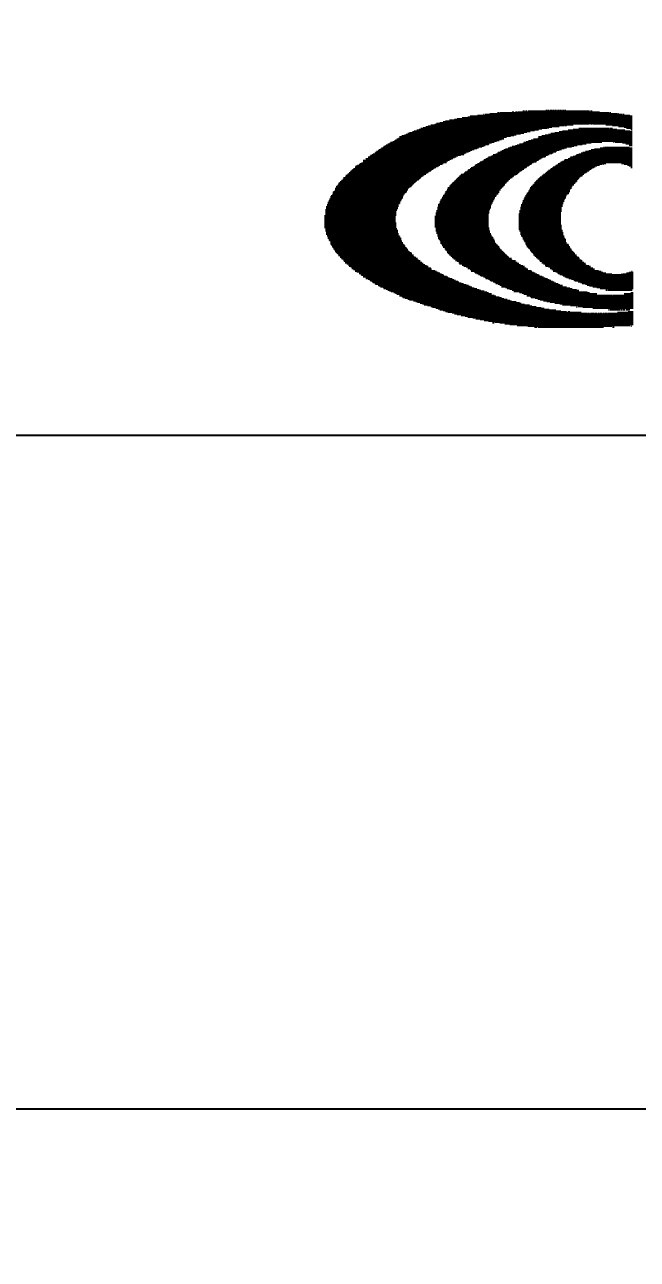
# Model space of a CAD drawing. Extents: x 0 to 31.8, y 0 to 20.
# Drawn here: x 5.701 to 6.434, y 4.997 to 6.475 of the extents above; entities that cross this region are included whole.
import ezdxf

# ---------------------------------------------------------------- set-up
doc = ezdxf.new("R2010")
doc.units = 0
doc.header["$LTSCALE"] = 0.25
doc.header["$MEASUREMENT"] = 0
doc.layers.get('0').update_dxf_attribs({"linetype": 'CONTINUOUS'})
doc.layers.get('DEFPOINTS').update_dxf_attribs({"linetype": 'CONTINUOUS'})
doc.layers.add('10', color=7, linetype='CONTINUOUS')
doc.layers.add('DIMS', color=1, linetype='CONTINUOUS')
doc.styles.add('ROMANS', font='romans.shx')
doc.dimstyles.new('NORM3', dxfattribs={"dimtxt": 0.156, "dimasz": 0.18, "dimexe": 0.18, "dimexo": 0.0625, "dimgap": 0.09, "dimtad": 0, "dimtih": 1, "dimtoh": 1, "dimdec": 3, "dimzin": 4, "dimdsep": 46, "dimtxsty": 'ROMANS', "dimcen": 0.09, "dimadec": 0, "dimazin": 0, "dimtfac": 1, "dimtdec": 0, "dimtofl": 0, "dimtmove": 0, "dimatfit": 0, "dimfxl": 0, "dimtolj": 1, "dimtzin": 4, "dimarcsym": 0})

# ---------------------------------------------------------------- blocks, each defined once
blk = doc.blocks.new('*D2')
at = {"color": 0, "linetype": 'ByBlock'}
for p, q in [((3.2826, 5.9206), (3.2826, 4.997)), ((13.5326, 5.9206), (13.5326, 4.997)), ((3.4626, 5.177), (7.9053, 5.177)), ((13.3526, 5.177), (8.9098, 5.177))]:
    blk.add_line(p, q, dxfattribs=at)
for points in [[(3.4626, 5.207), (3.4626, 5.147), (3.2826, 5.177)], [(13.3526, 5.207), (13.3526, 5.147), (13.5326, 5.177)]]:
    blk.add_solid(points, dxfattribs=at)
at = {"layer": 'DEFPOINTS', "color": 0, "linetype": 'ByBlock'}
for p in [(3.2826, 5.9831), (13.5326, 5.9831), (13.5326, 5.177)]:
    blk.add_point(p, dxfattribs=at)
at = {"color": 0, "linetype": 'ByBlock', "insert": (8.4076, 5.177), "char_height": 0.156, "attachment_point": 5, "style": 'ROMANS'}
blk.add_mtext('\\A1;(10.25)', dxfattribs=at)

msp = doc.modelspace()

# ---------------------------------------------------------------- linework, layer by layer
at = {"layer": '10'}
for points in [[(2.8186, 13.0832), (2.8186, 5.9838), (13.0686, 5.9838), (13.0686, 13.0832), (2.8186, 13.0832)], [(6.2969, 6.3716), (6.2989, 6.3716)], [(6.2999, 6.3716), (6.3018, 6.3716)], [(6.3028, 6.3716), (6.3766, 6.3716)], [(6.3245, 6.3726), (6.3255, 6.3726)], [(6.3264, 6.3726), (6.3284, 6.3726)], [(6.3294, 6.3726), (6.3314, 6.3726)], [(6.3323, 6.3726), (6.3343, 6.3726)], [(6.3353, 6.3726), (6.3373, 6.3726)], [(6.3383, 6.3726), (6.3402, 6.3726)], [(6.3412, 6.3726), (6.3432, 6.3726)], [(6.3442, 6.3726), (6.3461, 6.3726)], [(6.3471, 6.3726), (6.3481, 6.3726)], [(6.3776, 6.3716), (6.3796, 6.3716)], [(6.1936, 6.3568), (6.3766, 6.3568)], [(6.1975, 6.3578), (6.4278, 6.3578)], [(6.2014, 6.3588), (6.4278, 6.3588)], [(6.2044, 6.3598), (6.4278, 6.3598)], [(6.2093, 6.3608), (6.4278, 6.3608)], [(6.2152, 6.3617), (6.4278, 6.3617)], [(6.2182, 6.3627), (6.4278, 6.3627)], [(6.2241, 6.3637), (6.4278, 6.3637)], [(6.231, 6.3647), (6.4278, 6.3647)], [(6.2339, 6.3657), (6.4278, 6.3657)], [(6.2428, 6.3667), (6.4249, 6.3667)], [(6.2497, 6.3676), (6.2507, 6.3676)], [(6.2497, 6.3667), (6.2507, 6.3667)], [(6.2516, 6.3676), (6.416, 6.3676)], [(6.2575, 6.3686), (6.4091, 6.3686)], [(6.2664, 6.3696), (6.2684, 6.3696)], [(6.2664, 6.3686), (6.2684, 6.3686)], [(6.2694, 6.3696), (6.4003, 6.3696)], [(6.2841, 6.3706), (6.2861, 6.3706)], [(6.2841, 6.3696), (6.2861, 6.3696)], [(6.2881, 6.3706), (6.29, 6.3706)], [(6.2881, 6.3696), (6.29, 6.3696)], [(6.291, 6.3706), (6.3885, 6.3706)], [(6.2969, 6.3706), (6.2989, 6.3706)], [(6.2999, 6.3706), (6.3018, 6.3706)], [(6.3776, 6.3568), (6.3796, 6.3568)], [(6.3806, 6.3568), (6.4278, 6.3568)], [(6.4012, 6.3696), (6.4022, 6.3696)], [(6.4101, 6.3686), (6.4111, 6.3686)], [(6.417, 6.3676), (6.418, 6.3676)], [(6.1522, 6.3421), (6.2822, 6.3421)], [(6.1552, 6.3431), (6.2861, 6.3431)], [(6.1572, 6.344), (6.289, 6.344)], [(6.1591, 6.345), (6.294, 6.345)], [(6.1611, 6.346), (6.2979, 6.346)], [(6.165, 6.347), (6.3018, 6.347)], [(6.167, 6.348), (6.3058, 6.348)], [(6.1699, 6.349), (6.3107, 6.349)], [(6.1729, 6.3499), (6.3156, 6.3499)], [(6.1749, 6.3509), (6.3196, 6.3509)], [(6.1778, 6.3519), (6.3255, 6.3519)], [(6.1808, 6.3529), (6.3314, 6.3529)], [(6.1837, 6.3539), (6.3402, 6.3539)], [(6.1867, 6.3549), (6.3461, 6.3549)], [(6.1916, 6.3558), (6.357, 6.3558)], [(6.3196, 6.3421), (6.4278, 6.3421)], [(6.3235, 6.343), (6.4278, 6.343)], [(6.3264, 6.3519), (6.3274, 6.3519)], [(6.3274, 6.344), (6.4278, 6.344)], [(6.3304, 6.345), (6.4278, 6.345)], [(6.3353, 6.346), (6.4278, 6.346)], [(6.3402, 6.347), (6.4278, 6.347)], [(6.3442, 6.348), (6.4249, 6.348)], [(6.3471, 6.3549), (6.3491, 6.3549)], [(6.3511, 6.3489), (6.419, 6.3489)], [(6.357, 6.3499), (6.4091, 6.3499)], [(6.3638, 6.3509), (6.4003, 6.3509)], [(6.3963, 6.3558), (6.4278, 6.3558)], [(6.4012, 6.3509), (6.4042, 6.3509)], [(6.4042, 6.3549), (6.4278, 6.3549)], [(6.4111, 6.3539), (6.4278, 6.3539)], [(6.418, 6.3529), (6.4278, 6.3529)], [(6.4209, 6.3519), (6.4278, 6.3519)], [(6.4259, 6.3509), (6.4278, 6.3509)], [(6.4259, 6.3499), (6.4278, 6.3499)], [(6.1276, 6.3273), (6.2418, 6.3273)], [(6.1296, 6.3283), (6.2438, 6.3283)], [(6.1306, 6.3293), (6.2477, 6.3293)], [(6.1325, 6.3303), (6.2497, 6.3303)], [(6.1335, 6.3312), (6.2516, 6.3312)], [(6.1355, 6.3322), (6.2556, 6.3322)], [(6.1375, 6.3332), (6.2566, 6.3332)], [(6.1385, 6.3342), (6.2595, 6.3342)], [(6.1414, 6.3352), (6.2625, 6.3352)], [(6.1434, 6.3362), (6.2654, 6.3362)], [(6.1444, 6.3372), (6.2684, 6.3372)], [(6.1463, 6.3381), (6.2713, 6.3381)], [(6.1483, 6.3391), (6.2743, 6.3391)], [(6.1493, 6.3411), (6.2772, 6.3411)], [(6.2792, 6.3273), (6.3461, 6.3273)], [(6.2812, 6.3283), (6.3491, 6.3283)], [(6.2841, 6.3293), (6.355, 6.3293)], [(6.2881, 6.3303), (6.3579, 6.3303)], [(6.29, 6.3312), (6.3619, 6.3312)], [(6.293, 6.3322), (6.3678, 6.3322)], [(6.2969, 6.3332), (6.3727, 6.3332)], [(6.2979, 6.3342), (6.3786, 6.3342)], [(6.3009, 6.3352), (6.3914, 6.3352)], [(6.3038, 6.3362), (6.4278, 6.3362)], [(6.3068, 6.3371), (6.4278, 6.3371)], [(6.3097, 6.3381), (6.4278, 6.3381)], [(6.3146, 6.3391), (6.4278, 6.3391)], [(6.3156, 6.3411), (6.4278, 6.3411)], [(6.3894, 6.3273), (6.4278, 6.3273)], [(6.3934, 6.3283), (6.3944, 6.3283)], [(6.3934, 6.3273), (6.3944, 6.3273)], [(6.3953, 6.3283), (6.4239, 6.3283)], [(6.4052, 6.3352), (6.4062, 6.3352)], [(6.4072, 6.3352), (6.4278, 6.3352)], [(6.416, 6.3342), (6.4278, 6.3342)], [(6.4199, 6.3332), (6.4278, 6.3332)], [(6.4239, 6.3322), (6.4278, 6.3322)], [(6.4239, 6.3312), (6.4278, 6.3312)], [(6.106, 6.3125), (6.2073, 6.3125)], [(6.1089, 6.3145), (6.2113, 6.3145)], [(6.1089, 6.3135), (6.2093, 6.3135)], [(6.1119, 6.3165), (6.2152, 6.3165)], [(6.1119, 6.3155), (6.2133, 6.3155)], [(6.1138, 6.3175), (6.2172, 6.3175)], [(6.1148, 6.3185), (6.2192, 6.3185)], [(6.1168, 6.3194), (6.2221, 6.3194)], [(6.1178, 6.3204), (6.2261, 6.3204)], [(6.1198, 6.3214), (6.227, 6.3214)], [(6.1207, 6.3224), (6.229, 6.3224)], [(6.1217, 6.3234), (6.232, 6.3234)], [(6.1237, 6.3244), (6.2339, 6.3244)], [(6.1247, 6.3253), (6.2359, 6.3253)], [(6.1266, 6.3263), (6.2388, 6.3263)], [(6.2497, 6.3125), (6.3136, 6.3125)], [(6.2507, 6.3135), (6.3156, 6.3135)], [(6.2526, 6.3145), (6.3166, 6.3145)], [(6.2546, 6.3155), (6.3186, 6.3155)], [(6.2556, 6.3165), (6.3205, 6.3165)], [(6.2585, 6.3175), (6.3235, 6.3175)], [(6.2605, 6.3184), (6.3245, 6.3184)], [(6.2615, 6.3194), (6.3264, 6.3194)], [(6.2644, 6.3204), (6.3284, 6.3204)], [(6.2664, 6.3214), (6.3314, 6.3214)], [(6.2674, 6.3224), (6.3333, 6.3224)], [(6.2703, 6.3234), (6.3363, 6.3234)], [(6.2723, 6.3244), (6.3373, 6.3244)], [(6.2743, 6.3253), (6.3402, 6.3253)], [(6.2762, 6.3263), (6.3432, 6.3263)], [(6.3461, 6.3125), (6.4278, 6.3125)], [(6.3471, 6.3135), (6.4278, 6.3135)], [(6.3511, 6.3145), (6.4278, 6.3145)], [(6.353, 6.3155), (6.4278, 6.3155)], [(6.354, 6.3165), (6.4278, 6.3165)], [(6.357, 6.3175), (6.4278, 6.3175)], [(6.3599, 6.3184), (6.4278, 6.3184)], [(6.3609, 6.3194), (6.4278, 6.3194)], [(6.3638, 6.3204), (6.4278, 6.3204)], [(6.3668, 6.3214), (6.4278, 6.3214)], [(6.3688, 6.3224), (6.4278, 6.3224)], [(6.3717, 6.3234), (6.4278, 6.3234)], [(6.3757, 6.3243), (6.4278, 6.3243)], [(6.3786, 6.3253), (6.4278, 6.3253)], [(6.3825, 6.3263), (6.4278, 6.3263)], [(6.0892, 6.2978), (6.1818, 6.2978)], [(6.0902, 6.2988), (6.1837, 6.2988)], [(6.0912, 6.2998), (6.1847, 6.2998)], [(6.0922, 6.3007), (6.1867, 6.3007)], [(6.0932, 6.3017), (6.1877, 6.3017)], [(6.0942, 6.3027), (6.1896, 6.3027)], [(6.0961, 6.3047), (6.1926, 6.3047)], [(6.0961, 6.3037), (6.1906, 6.3037)], [(6.0971, 6.3057), (6.1946, 6.3057)], [(6.0991, 6.3066), (6.1965, 6.3066)], [(6.1011, 6.3076), (6.1975, 6.3076)], [(6.102, 6.3086), (6.2005, 6.3086)], [(6.104, 6.3096), (6.2014, 6.3096)], [(6.106, 6.3116), (6.2054, 6.3116)], [(6.106, 6.3106), (6.2054, 6.3106)], [(6.227, 6.2978), (6.291, 6.2978)], [(6.228, 6.2988), (6.292, 6.2988)], [(6.23, 6.2997), (6.293, 6.2997)], [(6.231, 6.3007), (6.2949, 6.3007)], [(6.232, 6.3017), (6.2959, 6.3017)], [(6.2339, 6.3027), (6.2979, 6.3027)], [(6.2349, 6.3037), (6.2989, 6.3037)], [(6.2369, 6.3047), (6.3009, 6.3047)], [(6.2388, 6.3056), (6.3018, 6.3056)], [(6.2398, 6.3066), (6.3038, 6.3066)], [(6.2408, 6.3076), (6.3048, 6.3076)], [(6.2428, 6.3086), (6.3068, 6.3086)], [(6.2448, 6.3096), (6.3077, 6.3096)], [(6.2457, 6.3106), (6.3097, 6.3106)], [(6.2477, 6.3116), (6.3127, 6.3116)], [(6.3245, 6.2978), (6.3707, 6.2978)], [(6.3255, 6.2988), (6.3727, 6.2988)], [(6.3264, 6.2997), (6.3737, 6.2997)], [(6.3274, 6.3007), (6.3757, 6.3007)], [(6.3294, 6.3017), (6.3766, 6.3017)], [(6.3304, 6.3027), (6.3786, 6.3027)], [(6.3323, 6.3037), (6.3796, 6.3037)], [(6.3333, 6.3047), (6.3816, 6.3047)], [(6.3353, 6.3056), (6.3835, 6.3056)], [(6.3363, 6.3066), (6.3855, 6.3066)], [(6.3383, 6.3076), (6.3885, 6.3076)], [(6.3392, 6.3086), (6.3914, 6.3086)], [(6.3412, 6.3096), (6.3963, 6.3096)], [(6.3422, 6.3106), (6.4278, 6.3106)], [(6.3442, 6.3115), (6.4278, 6.3115)], [(6.3924, 6.3086), (6.3934, 6.3086)], [(6.415, 6.3096), (6.4278, 6.3096)], [(6.418, 6.3086), (6.4278, 6.3086)], [(6.4219, 6.3076), (6.4278, 6.3076)], [(6.4239, 6.3066), (6.4278, 6.3066)], [(6.4259, 6.3056), (6.4278, 6.3056)], [(6.4259, 6.3047), (6.4278, 6.3047)], [(6.0755, 6.283), (6.164, 6.283)], [(6.0764, 6.285), (6.166, 6.285)], [(6.0764, 6.284), (6.165, 6.284)], [(6.0774, 6.286), (6.167, 6.286)], [(6.0784, 6.287), (6.168, 6.287)], [(6.0794, 6.2879), (6.169, 6.2879)], [(6.0804, 6.2889), (6.1699, 6.2889)], [(6.0814, 6.2899), (6.1719, 6.2899)], [(6.0823, 6.2919), (6.1739, 6.2919)], [(6.0823, 6.2909), (6.1729, 6.2909)], [(6.0843, 6.2929), (6.1749, 6.2929)], [(6.0853, 6.2948), (6.1778, 6.2948)], [(6.0853, 6.2938), (6.1759, 6.2938)], [(6.0873, 6.2958), (6.1788, 6.2958)], [(6.0883, 6.2968), (6.1808, 6.2968)], [(6.2103, 6.283), (6.2743, 6.283)], [(6.2113, 6.284), (6.2753, 6.284)], [(6.2123, 6.285), (6.2753, 6.285)], [(6.2133, 6.286), (6.2762, 6.286)], [(6.2142, 6.2869), (6.2772, 6.2869)], [(6.2152, 6.2879), (6.2782, 6.2879)], [(6.2162, 6.2889), (6.2792, 6.2889)], [(6.2172, 6.2899), (6.2802, 6.2899)], [(6.2182, 6.2909), (6.2812, 6.2909)], [(6.2192, 6.2919), (6.2822, 6.2919)], [(6.2201, 6.2929), (6.2841, 6.2929)], [(6.2211, 6.2938), (6.2851, 6.2938)], [(6.2221, 6.2948), (6.2861, 6.2948)], [(6.2231, 6.2958), (6.2881, 6.2958)], [(6.2261, 6.2968), (6.29, 6.2968)], [(6.3087, 6.283), (6.356, 6.283)], [(6.3097, 6.284), (6.3579, 6.284)], [(6.3107, 6.286), (6.3589, 6.286)], [(6.3107, 6.285), (6.3579, 6.285)], [(6.3117, 6.2869), (6.3599, 6.2869)], [(6.3127, 6.2879), (6.3609, 6.2879)], [(6.3136, 6.2889), (6.3619, 6.2889)], [(6.3146, 6.2899), (6.3619, 6.2899)], [(6.3156, 6.2909), (6.3629, 6.2909)], [(6.3166, 6.2919), (6.3638, 6.2919)], [(6.3176, 6.2928), (6.3648, 6.2928)], [(6.3196, 6.2938), (6.3658, 6.2938)], [(6.3205, 6.2948), (6.3678, 6.2948)], [(6.3215, 6.2958), (6.3688, 6.2958)], [(6.3235, 6.2968), (6.3698, 6.2968)], [(6.0666, 6.2692), (6.1532, 6.2692)], [(6.0666, 6.2683), (6.1532, 6.2683)], [(6.0676, 6.2702), (6.1532, 6.2702)], [(6.0686, 6.2712), (6.1542, 6.2712)], [(6.0696, 6.2742), (6.1562, 6.2742)], [(6.0696, 6.2732), (6.1552, 6.2732)], [(6.0696, 6.2722), (6.1542, 6.2722)], [(6.0705, 6.2751), (6.1572, 6.2751)], [(6.0715, 6.2761), (6.1581, 6.2761)], [(6.0725, 6.2791), (6.1591, 6.2791)], [(6.0725, 6.2781), (6.1591, 6.2781)], [(6.0735, 6.281), (6.1611, 6.281)], [(6.0735, 6.2801), (6.1601, 6.2801)], [(6.0745, 6.282), (6.1631, 6.282)], [(6.2005, 6.2682), (6.2635, 6.2682)], [(6.2014, 6.2702), (6.2644, 6.2702)], [(6.2014, 6.2692), (6.2635, 6.2692)], [(6.2024, 6.2712), (6.2654, 6.2712)], [(6.2034, 6.2732), (6.2674, 6.2732)], [(6.2034, 6.2722), (6.2654, 6.2722)], [(6.2044, 6.2751), (6.2684, 6.2751)], [(6.2044, 6.2742), (6.2674, 6.2742)], [(6.2054, 6.2761), (6.2684, 6.2761)], [(6.2064, 6.2781), (6.2703, 6.2781)], [(6.2073, 6.2801), (6.2713, 6.2801)], [(6.2073, 6.2791), (6.2703, 6.2791)], [(6.2093, 6.282), (6.2733, 6.282)], [(6.2093, 6.281), (6.2723, 6.281)], [(6.2989, 6.2682), (6.3481, 6.2682)], [(6.2999, 6.2702), (6.3481, 6.2702)], [(6.2999, 6.2692), (6.3481, 6.2692)], [(6.3009, 6.2712), (6.3491, 6.2712)], [(6.3018, 6.2732), (6.3511, 6.2732)], [(6.3018, 6.2722), (6.3491, 6.2722)], [(6.3028, 6.2741), (6.352, 6.2741)], [(6.3038, 6.2761), (6.353, 6.2761)], [(6.3038, 6.2751), (6.352, 6.2751)], [(6.3048, 6.2781), (6.353, 6.2781)], [(6.3058, 6.2801), (6.355, 6.2801)], [(6.3058, 6.2791), (6.354, 6.2791)], [(6.3068, 6.281), (6.355, 6.281)], [(6.3077, 6.282), (6.356, 6.282)], [(6.0607, 6.2535), (6.1463, 6.2535)], [(6.0617, 6.2574), (6.1473, 6.2574)], [(6.0617, 6.2564), (6.1473, 6.2564)], [(6.0617, 6.2555), (6.1473, 6.2555)], [(6.0617, 6.2545), (6.1463, 6.2545)], [(6.0627, 6.2594), (6.1483, 6.2594)], [(6.0627, 6.2584), (6.1483, 6.2584)], [(6.0636, 6.2623), (6.1503, 6.2623)], [(6.0636, 6.2614), (6.1493, 6.2614)], [(6.0636, 6.2604), (6.1483, 6.2604)], [(6.0646, 6.2643), (6.1503, 6.2643)], [(6.0646, 6.2633), (6.1503, 6.2633)], [(6.0656, 6.2663), (6.1512, 6.2663)], [(6.0656, 6.2653), (6.1512, 6.2653)], [(6.0666, 6.2673), (6.1522, 6.2673)], [(6.1946, 6.2564), (6.2585, 6.2564)], [(6.1946, 6.2555), (6.2575, 6.2555)], [(6.1946, 6.2545), (6.2575, 6.2545)], [(6.1946, 6.2535), (6.2566, 6.2535)], [(6.1955, 6.2594), (6.2585, 6.2594)], [(6.1955, 6.2584), (6.2585, 6.2584)], [(6.1955, 6.2574), (6.2585, 6.2574)], [(6.1965, 6.2604), (6.2595, 6.2604)], [(6.1975, 6.2633), (6.2605, 6.2633)], [(6.1975, 6.2623), (6.2605, 6.2623)], [(6.1975, 6.2614), (6.2595, 6.2614)], [(6.1985, 6.2653), (6.2615, 6.2653)], [(6.1985, 6.2643), (6.2615, 6.2643)], [(6.1995, 6.2663), (6.2625, 6.2663)], [(6.2005, 6.2673), (6.2625, 6.2673)], [(6.294, 6.2564), (6.3432, 6.2564)], [(6.294, 6.2555), (6.3432, 6.2555)], [(6.294, 6.2545), (6.3432, 6.2545)], [(6.294, 6.2535), (6.3432, 6.2535)], [(6.2949, 6.2594), (6.3442, 6.2594)], [(6.2949, 6.2584), (6.3442, 6.2584)], [(6.2949, 6.2574), (6.3432, 6.2574)], [(6.2959, 6.2614), (6.3451, 6.2614)], [(6.2959, 6.2604), (6.3442, 6.2604)], [(6.2969, 6.2643), (6.3461, 6.2643)], [(6.2969, 6.2633), (6.3451, 6.2633)], [(6.2969, 6.2623), (6.3451, 6.2623)], [(6.2979, 6.2663), (6.3461, 6.2663)], [(6.2979, 6.2653), (6.3461, 6.2653)], [(6.2989, 6.2673), (6.3471, 6.2673)], [(6.0597, 6.2466), (6.1444, 6.2466)], [(6.0597, 6.2456), (6.1444, 6.2456)], [(6.0597, 6.2446), (6.1444, 6.2446)], [(6.0597, 6.2437), (6.1444, 6.2437)], [(6.0597, 6.2427), (6.1444, 6.2427)], [(6.0597, 6.2417), (6.1444, 6.2417)], [(6.0597, 6.2407), (6.1444, 6.2407)], [(6.0597, 6.2397), (6.1444, 6.2397)], [(6.0597, 6.2387), (6.1444, 6.2387)], [(6.0607, 6.2525), (6.1453, 6.2525)], [(6.0607, 6.2515), (6.1453, 6.2515)], [(6.0607, 6.2505), (6.1453, 6.2505)], [(6.0607, 6.2496), (6.1453, 6.2496)], [(6.0607, 6.2486), (6.1453, 6.2486)], [(6.0607, 6.2476), (6.1453, 6.2476)], [(6.1916, 6.2456), (6.2556, 6.2456)], [(6.1916, 6.2446), (6.2556, 6.2446)], [(6.1916, 6.2446), (6.2556, 6.2446)], [(6.1916, 6.2427), (6.2556, 6.2427)], [(6.1916, 6.2417), (6.2556, 6.2417)], [(6.1916, 6.2407), (6.2556, 6.2407)], [(6.1916, 6.2397), (6.2556, 6.2397)], [(6.1916, 6.2387), (6.2556, 6.2387)], [(6.1926, 6.2495), (6.2556, 6.2495)], [(6.1926, 6.2486), (6.2556, 6.2486)], [(6.1926, 6.2476), (6.2556, 6.2476)], [(6.1926, 6.2466), (6.2556, 6.2466)], [(6.1936, 6.2525), (6.2566, 6.2525)], [(6.1936, 6.2515), (6.2566, 6.2515)], [(6.1936, 6.2505), (6.2566, 6.2505)], [(6.292, 6.2486), (6.3422, 6.2486)], [(6.292, 6.2476), (6.3422, 6.2476)], [(6.292, 6.2466), (6.3422, 6.2466)], [(6.292, 6.2456), (6.3422, 6.2456)], [(6.292, 6.2446), (6.3422, 6.2446)], [(6.292, 6.2437), (6.3422, 6.2437)], [(6.292, 6.2427), (6.3422, 6.2427)], [(6.292, 6.2417), (6.3422, 6.2417)], [(6.292, 6.2407), (6.3422, 6.2407)], [(6.292, 6.2397), (6.3422, 6.2397)], [(6.292, 6.2387), (6.3422, 6.2387)], [(6.293, 6.2525), (6.3432, 6.2525)], [(6.293, 6.2515), (6.3422, 6.2515)], [(6.293, 6.2505), (6.3422, 6.2505)], [(6.293, 6.2495), (6.3422, 6.2495)], [(6.0597, 6.2378), (6.1453, 6.2378)], [(6.0597, 6.2368), (6.1453, 6.2368)], [(6.0597, 6.2358), (6.1453, 6.2358)], [(6.0597, 6.2348), (6.1453, 6.2348)], [(6.0597, 6.2338), (6.1453, 6.2338)], [(6.0597, 6.2328), (6.1453, 6.2328)], [(6.0607, 6.2319), (6.1453, 6.2319)], [(6.0607, 6.2309), (6.1463, 6.2309)], [(6.0607, 6.2299), (6.1463, 6.2299)], [(6.0607, 6.2289), (6.1473, 6.2289)], [(6.0617, 6.2279), (6.1473, 6.2279)], [(6.0617, 6.2269), (6.1473, 6.2269)], [(6.0617, 6.2259), (6.1473, 6.2259)], [(6.0617, 6.2259), (6.1473, 6.2259)], [(6.0617, 6.225), (6.1483, 6.225)], [(6.1916, 6.2377), (6.2556, 6.2377)], [(6.1916, 6.2368), (6.2556, 6.2368)], [(6.1916, 6.2358), (6.2556, 6.2358)], [(6.1916, 6.2348), (6.2556, 6.2348)], [(6.1916, 6.2338), (6.2556, 6.2338)], [(6.1926, 6.2328), (6.2556, 6.2328)], [(6.1926, 6.2318), (6.2566, 6.2318)], [(6.1926, 6.2309), (6.2566, 6.2309)], [(6.1926, 6.2299), (6.2566, 6.2299)], [(6.1926, 6.2289), (6.2566, 6.2289)], [(6.1936, 6.2279), (6.2575, 6.2279)], [(6.1936, 6.2269), (6.2575, 6.2269)], [(6.1936, 6.2259), (6.2575, 6.2259)], [(6.1946, 6.225), (6.2585, 6.225)], [(6.1946, 6.224), (6.2585, 6.224)], [(6.292, 6.2377), (6.3422, 6.2377)], [(6.292, 6.2368), (6.3422, 6.2368)], [(6.292, 6.2358), (6.3422, 6.2358)], [(6.292, 6.2348), (6.3432, 6.2348)], [(6.292, 6.2338), (6.3432, 6.2338)], [(6.292, 6.2328), (6.3432, 6.2328)], [(6.292, 6.2318), (6.3432, 6.2318)], [(6.292, 6.2309), (6.3432, 6.2309)], [(6.293, 6.2299), (6.3432, 6.2299)], [(6.293, 6.2289), (6.3442, 6.2289)], [(6.294, 6.2279), (6.3442, 6.2279)], [(6.294, 6.2269), (6.3442, 6.2269)], [(6.294, 6.2259), (6.3451, 6.2259)], [(6.294, 6.225), (6.3451, 6.225)], [(6.2949, 6.224), (6.3451, 6.224)], [(6.0627, 6.223), (6.1483, 6.223)], [(6.0636, 6.222), (6.1493, 6.222)], [(6.0636, 6.221), (6.1503, 6.221)], [(6.0636, 6.22), (6.1503, 6.22)], [(6.0646, 6.2191), (6.1512, 6.2191)], [(6.0646, 6.2181), (6.1512, 6.2181)], [(6.0656, 6.2171), (6.1512, 6.2171)], [(6.0666, 6.2161), (6.1522, 6.2161)], [(6.0666, 6.2141), (6.1532, 6.2141)], [(6.0666, 6.2132), (6.1532, 6.2132)], [(6.0676, 6.2122), (6.1542, 6.2122)], [(6.0686, 6.2112), (6.1552, 6.2112)], [(6.0686, 6.2102), (6.1562, 6.2102)], [(6.0696, 6.2092), (6.1562, 6.2092)], [(6.1946, 6.223), (6.2595, 6.223)], [(6.1955, 6.222), (6.2595, 6.222)], [(6.1955, 6.221), (6.2605, 6.221)], [(6.1955, 6.22), (6.2615, 6.22)], [(6.1965, 6.219), (6.2615, 6.219)], [(6.1975, 6.2181), (6.2625, 6.2181)], [(6.1975, 6.2171), (6.2625, 6.2171)], [(6.1985, 6.2161), (6.2635, 6.2161)], [(6.1985, 6.2141), (6.2635, 6.2141)], [(6.1995, 6.2131), (6.2644, 6.2131)], [(6.2005, 6.2122), (6.2654, 6.2122)], [(6.2005, 6.2112), (6.2664, 6.2112)], [(6.2014, 6.2102), (6.2674, 6.2102)], [(6.2014, 6.2092), (6.2684, 6.2092)], [(6.2949, 6.223), (6.3451, 6.223)], [(6.2959, 6.222), (6.3461, 6.222)], [(6.2969, 6.221), (6.3461, 6.221)], [(6.2969, 6.22), (6.3461, 6.22)], [(6.2969, 6.2191), (6.3471, 6.2191)], [(6.2979, 6.2181), (6.3481, 6.2181)], [(6.2979, 6.2171), (6.3481, 6.2171)], [(6.2989, 6.2161), (6.3481, 6.2161)], [(6.2999, 6.2141), (6.3491, 6.2141)], [(6.2999, 6.2131), (6.3491, 6.2131)], [(6.3009, 6.2122), (6.3511, 6.2122)], [(6.3018, 6.2112), (6.352, 6.2112)], [(6.3018, 6.2102), (6.352, 6.2102)], [(6.3028, 6.2092), (6.353, 6.2092)], [(6.0705, 6.2082), (6.1572, 6.2082)], [(6.0705, 6.2072), (6.1581, 6.2072)], [(6.0715, 6.2063), (6.1591, 6.2063)], [(6.0725, 6.2053), (6.1591, 6.2053)], [(6.0725, 6.2043), (6.1601, 6.2043)], [(6.0735, 6.2033), (6.1611, 6.2033)], [(6.0745, 6.2023), (6.1631, 6.2023)], [(6.0755, 6.2013), (6.164, 6.2013)], [(6.0764, 6.2004), (6.164, 6.2004)], [(6.0764, 6.1994), (6.166, 6.1994)], [(6.0784, 6.1984), (6.166, 6.1984)], [(6.0784, 6.1974), (6.167, 6.1974)], [(6.0794, 6.1964), (6.169, 6.1964)], [(6.0804, 6.1954), (6.1699, 6.1954)], [(6.0814, 6.1954), (6.1709, 6.1954)], [(6.2034, 6.2082), (6.2684, 6.2082)], [(6.2034, 6.2072), (6.2694, 6.2072)], [(6.2044, 6.2063), (6.2703, 6.2063)], [(6.2054, 6.2053), (6.2713, 6.2053)], [(6.2064, 6.2043), (6.2723, 6.2043)], [(6.2064, 6.2033), (6.2733, 6.2033)], [(6.2073, 6.2023), (6.2743, 6.2023)], [(6.2083, 6.2013), (6.2753, 6.2013)], [(6.2093, 6.2003), (6.2762, 6.2003)], [(6.2103, 6.1994), (6.2772, 6.1994)], [(6.2113, 6.1984), (6.2782, 6.1984)], [(6.2123, 6.1974), (6.2792, 6.1974)], [(6.2133, 6.1964), (6.2802, 6.1964)], [(6.2142, 6.1954), (6.2822, 6.1954)], [(6.2152, 6.1954), (6.2831, 6.1954)], [(6.3038, 6.2082), (6.353, 6.2082)], [(6.3048, 6.2072), (6.354, 6.2072)], [(6.3058, 6.2062), (6.355, 6.2062)], [(6.3058, 6.2053), (6.355, 6.2053)], [(6.3068, 6.2043), (6.356, 6.2043)], [(6.3077, 6.2033), (6.357, 6.2033)], [(6.3087, 6.2023), (6.3579, 6.2023)], [(6.3097, 6.2013), (6.3589, 6.2013)], [(6.3097, 6.2003), (6.3589, 6.2003)], [(6.3107, 6.1994), (6.3609, 6.1994)], [(6.3117, 6.1984), (6.3609, 6.1984)], [(6.3127, 6.1974), (6.3619, 6.1974)], [(6.3136, 6.1964), (6.3638, 6.1964)], [(6.3146, 6.1954), (6.3648, 6.1954)], [(6.3156, 6.1954), (6.3648, 6.1954)], [(6.0823, 6.1935), (6.1719, 6.1935)], [(6.0833, 6.1925), (6.1729, 6.1925)], [(6.0843, 6.1925), (6.1739, 6.1925)], [(6.0843, 6.1905), (6.1759, 6.1905)], [(6.0863, 6.1895), (6.1768, 6.1895)], [(6.0873, 6.1895), (6.1778, 6.1895)], [(6.0883, 6.1876), (6.1798, 6.1876)], [(6.0892, 6.1866), (6.1808, 6.1866)], [(6.0902, 6.1866), (6.1818, 6.1866)], [(6.0912, 6.1856), (6.1837, 6.1856)], [(6.0922, 6.1836), (6.1847, 6.1836)], [(6.0932, 6.1836), (6.1867, 6.1836)], [(6.0942, 6.1826), (6.1877, 6.1826)], [(6.0961, 6.1807), (6.1896, 6.1807)], [(6.0971, 6.1807), (6.1916, 6.1807)], [(6.0981, 6.1797), (6.1936, 6.1797)], [(6.2162, 6.1935), (6.2841, 6.1935)], [(6.2182, 6.1925), (6.2881, 6.1925)], [(6.2182, 6.1925), (6.2851, 6.1925)], [(6.2201, 6.1905), (6.29, 6.1905)], [(6.2211, 6.1895), (6.291, 6.1895)], [(6.2221, 6.1895), (6.292, 6.1895)], [(6.2241, 6.1876), (6.294, 6.1876)], [(6.2261, 6.1866), (6.2949, 6.1866)], [(6.228, 6.1866), (6.2969, 6.1866)], [(6.229, 6.1856), (6.2989, 6.1856)], [(6.231, 6.1836), (6.2999, 6.1836)], [(6.232, 6.1836), (6.3009, 6.1836)], [(6.2339, 6.1826), (6.3028, 6.1826)], [(6.2349, 6.1807), (6.3048, 6.1807)], [(6.2369, 6.1807), (6.3068, 6.1807)], [(6.2388, 6.1797), (6.3077, 6.1797)], [(6.3166, 6.1935), (6.3668, 6.1935)], [(6.3176, 6.1925), (6.3678, 6.1925)], [(6.3186, 6.1925), (6.3678, 6.1925)], [(6.3196, 6.1905), (6.3698, 6.1905)], [(6.3215, 6.1895), (6.3717, 6.1895)], [(6.3215, 6.1895), (6.3707, 6.1895)], [(6.3235, 6.1875), (6.3727, 6.1875)], [(6.3245, 6.1866), (6.3737, 6.1866)], [(6.3264, 6.1866), (6.3757, 6.1866)], [(6.3274, 6.1856), (6.3776, 6.1856)], [(6.3294, 6.1836), (6.3806, 6.1836)], [(6.3294, 6.1836), (6.3786, 6.1836)], [(6.3314, 6.1826), (6.3825, 6.1826)], [(6.3333, 6.1807), (6.3845, 6.1807)], [(6.3343, 6.1807), (6.3875, 6.1807)], [(6.3363, 6.1797), (6.3904, 6.1797)], [(6.4268, 6.1797), (6.4278, 6.1797)], [(6.101, 6.1787), (6.1955, 6.1787)], [(6.101, 6.1777), (6.1975, 6.1777)], [(6.103, 6.1767), (6.1995, 6.1767)], [(6.104, 6.1757), (6.2014, 6.1757)], [(6.106, 6.1748), (6.2024, 6.1748)], [(6.106, 6.1738), (6.2054, 6.1738)], [(6.1089, 6.1728), (6.2073, 6.1728)], [(6.1089, 6.1718), (6.2093, 6.1718)], [(6.1119, 6.1708), (6.2123, 6.1708)], [(6.1138, 6.1698), (6.2142, 6.1698)], [(6.1148, 6.1689), (6.2162, 6.1689)], [(6.1168, 6.1679), (6.2192, 6.1679)], [(6.1178, 6.1669), (6.2201, 6.1669)], [(6.1198, 6.1659), (6.2231, 6.1659)], [(6.1207, 6.1649), (6.226, 6.1649)], [(6.2398, 6.1787), (6.3097, 6.1787)], [(6.2418, 6.1777), (6.3117, 6.1777)], [(6.2438, 6.1767), (6.3136, 6.1767)], [(6.2457, 6.1757), (6.3156, 6.1757)], [(6.2467, 6.1748), (6.3166, 6.1748)], [(6.2497, 6.1738), (6.3196, 6.1738)], [(6.2516, 6.1728), (6.3215, 6.1728)], [(6.2526, 6.1718), (6.3235, 6.1718)], [(6.2556, 6.1708), (6.3264, 6.1708)], [(6.2575, 6.1698), (6.3284, 6.1698)], [(6.2585, 6.1689), (6.3304, 6.1689)], [(6.2615, 6.1679), (6.3323, 6.1679)], [(6.2635, 6.1669), (6.3343, 6.1669)], [(6.2644, 6.1659), (6.3363, 6.1659)], [(6.2674, 6.1649), (6.3392, 6.1649)], [(6.3383, 6.1787), (6.3924, 6.1787)], [(6.3392, 6.1777), (6.3963, 6.1777)], [(6.3412, 6.1767), (6.4032, 6.1767)], [(6.3442, 6.1757), (6.4288, 6.1757)], [(6.3451, 6.1748), (6.4288, 6.1748)], [(6.3471, 6.1738), (6.4288, 6.1738)], [(6.3491, 6.1728), (6.4288, 6.1728)], [(6.352, 6.1718), (6.4288, 6.1718)], [(6.355, 6.1708), (6.4288, 6.1708)], [(6.3579, 6.1698), (6.4288, 6.1698)], [(6.3589, 6.1688), (6.4288, 6.1688)], [(6.3629, 6.1679), (6.4288, 6.1679)], [(6.3658, 6.1669), (6.4288, 6.1669)], [(6.3678, 6.1659), (6.4288, 6.1659)], [(6.3717, 6.1649), (6.4288, 6.1649)], [(6.415, 6.1767), (6.416, 6.1767)], [(6.417, 6.1767), (6.4288, 6.1767)], [(6.4209, 6.1777), (6.4288, 6.1777)], [(6.4239, 6.1787), (6.4288, 6.1787)], [(6.1237, 6.1639), (6.229, 6.1639)], [(6.1247, 6.163), (6.232, 6.163)], [(6.1266, 6.162), (6.2339, 6.162)], [(6.1296, 6.161), (6.2359, 6.161)], [(6.1306, 6.16), (6.2388, 6.16)], [(6.1335, 6.159), (6.2418, 6.159)], [(6.1355, 6.158), (6.2448, 6.158)], [(6.1375, 6.1571), (6.2467, 6.1571)], [(6.1394, 6.1561), (6.2507, 6.1561)], [(6.1424, 6.1551), (6.2536, 6.1551)], [(6.1444, 6.1541), (6.2556, 6.1541)], [(6.1463, 6.1531), (6.2595, 6.1531)], [(6.1493, 6.1511), (6.2625, 6.1511)], [(6.1522, 6.1502), (6.2644, 6.1502)], [(6.2694, 6.1639), (6.3412, 6.1639)], [(6.2713, 6.1629), (6.3442, 6.1629)], [(6.2713, 6.162), (6.3442, 6.162)], [(6.2762, 6.161), (6.3491, 6.161)], [(6.2782, 6.16), (6.353, 6.16)], [(6.2812, 6.159), (6.356, 6.159)], [(6.2841, 6.158), (6.3609, 6.158)], [(6.2861, 6.157), (6.3638, 6.157)], [(6.2861, 6.1561), (6.3638, 6.1561)], [(6.293, 6.1551), (6.3737, 6.1551)], [(6.2959, 6.1541), (6.3766, 6.1541)], [(6.2979, 6.1531), (6.3855, 6.1531)], [(6.3018, 6.1511), (6.4032, 6.1511)], [(6.3058, 6.1501), (6.4288, 6.1501)], [(6.3737, 6.1639), (6.4288, 6.1639)], [(6.3766, 6.1629), (6.4288, 6.1629)], [(6.3806, 6.162), (6.4288, 6.162)], [(6.3855, 6.161), (6.4288, 6.161)], [(6.3894, 6.16), (6.4288, 6.16)], [(6.3963, 6.159), (6.3973, 6.159)], [(6.3963, 6.158), (6.3973, 6.158)], [(6.3983, 6.159), (6.4278, 6.159)], [(6.3983, 6.158), (6.4278, 6.158)], [(6.4042, 6.1511), (6.4288, 6.1511)], [(6.418, 6.1531), (6.4288, 6.1531)], [(6.4259, 6.1541), (6.4288, 6.1541)], [(6.1532, 6.1492), (6.2684, 6.1492)], [(6.1562, 6.1482), (6.2713, 6.1482)], [(6.1591, 6.1472), (6.2743, 6.1472)], [(6.1611, 6.1462), (6.2782, 6.1462)], [(6.166, 6.1452), (6.2812, 6.1452)], [(6.169, 6.1443), (6.2831, 6.1443)], [(6.1709, 6.1433), (6.289, 6.1433)], [(6.1739, 6.1423), (6.293, 6.1423)], [(6.1768, 6.1413), (6.2949, 6.1413)], [(6.1788, 6.1403), (6.2989, 6.1403)], [(6.1827, 6.1393), (6.3048, 6.1393)], [(6.1867, 6.1383), (6.3077, 6.1383)], [(6.1886, 6.1374), (6.3127, 6.1374)], [(6.1926, 6.1364), (6.3186, 6.1364)], [(6.1955, 6.1354), (6.3225, 6.1354)], [(6.3068, 6.1492), (6.4288, 6.1492)], [(6.3117, 6.1482), (6.4288, 6.1482)], [(6.3146, 6.1472), (6.4288, 6.1472)], [(6.3176, 6.1462), (6.4288, 6.1462)], [(6.3215, 6.1452), (6.4288, 6.1452)], [(6.3255, 6.1442), (6.4288, 6.1442)], [(6.3294, 6.1433), (6.4288, 6.1433)], [(6.3353, 6.1423), (6.4288, 6.1423)], [(6.3412, 6.1413), (6.4288, 6.1413)], [(6.3442, 6.1403), (6.4288, 6.1403)], [(6.354, 6.1393), (6.4288, 6.1393)], [(6.3609, 6.1383), (6.3619, 6.1383)], [(6.3609, 6.1374), (6.3619, 6.1374)], [(6.3629, 6.1383), (6.4288, 6.1383)], [(6.3688, 6.1374), (6.4288, 6.1374)], [(6.3806, 6.1364), (6.4288, 6.1364)], [(6.3993, 6.1354), (6.4003, 6.1354)], [(6.4012, 6.1354), (6.4131, 6.1354)], [(6.414, 6.1354), (6.416, 6.1354)], [(6.417, 6.1354), (6.419, 6.1354)], [(6.4199, 6.1354), (6.4249, 6.1354)], [(6.1975, 6.1344), (6.3284, 6.1344)], [(6.2014, 6.1334), (6.3363, 6.1334)], [(6.2044, 6.1324), (6.3422, 6.1324)], [(6.2073, 6.1315), (6.3491, 6.1315)], [(6.2123, 6.1305), (6.3668, 6.1305)], [(6.2152, 6.1295), (6.3737, 6.1295)], [(6.2182, 6.1285), (6.4288, 6.1285)], [(6.2231, 6.1275), (6.4288, 6.1275)], [(6.228, 6.1265), (6.4288, 6.1265)], [(6.231, 6.1255), (6.4288, 6.1255)], [(6.2369, 6.1246), (6.4288, 6.1246)], [(6.2408, 6.1236), (6.4288, 6.1236)], [(6.2457, 6.1226), (6.4288, 6.1226)], [(6.2507, 6.1216), (6.4288, 6.1216)], [(6.2556, 6.1206), (6.4288, 6.1206)], [(6.3511, 6.1315), (6.353, 6.1315)], [(6.3511, 6.1305), (6.353, 6.1305)], [(6.3747, 6.1295), (6.3766, 6.1295)], [(6.3747, 6.1285), (6.3766, 6.1285)], [(6.3776, 6.1295), (6.3825, 6.1295)], [(6.3776, 6.1285), (6.3825, 6.1285)], [(6.3835, 6.1295), (6.3855, 6.1295)], [(6.3835, 6.1285), (6.3855, 6.1285)], [(6.3865, 6.1295), (6.3885, 6.1295)], [(6.3865, 6.1285), (6.3885, 6.1285)], [(6.3894, 6.1295), (6.3914, 6.1295)], [(6.3894, 6.1285), (6.3914, 6.1285)], [(6.3924, 6.1295), (6.3944, 6.1295)], [(6.3924, 6.1285), (6.3944, 6.1285)], [(6.3953, 6.1295), (6.3973, 6.1295)], [(6.3953, 6.1285), (6.3973, 6.1285)], [(6.3983, 6.1295), (6.4288, 6.1295)], [(6.3993, 6.1344), (6.4003, 6.1344)], [(6.4012, 6.1344), (6.4131, 6.1344)], [(6.4101, 6.1305), (6.4288, 6.1305)], [(6.414, 6.1344), (6.416, 6.1344)], [(6.417, 6.1344), (6.419, 6.1344)], [(6.4199, 6.1344), (6.4249, 6.1344)], [(6.4229, 6.1315), (6.4288, 6.1315)], [(6.2605, 6.1196), (6.2625, 6.1196)], [(6.2605, 6.1187), (6.2625, 6.1187)], [(6.2635, 6.1196), (6.4288, 6.1196)], [(6.2694, 6.1187), (6.4288, 6.1187)], [(6.2753, 6.1177), (6.4288, 6.1177)], [(6.2812, 6.1167), (6.4288, 6.1167)], [(6.29, 6.1157), (6.4249, 6.1157)], [(6.3028, 6.1147), (6.4032, 6.1147)], [(6.3107, 6.1137), (6.3136, 6.1137)], [(6.3146, 6.1137), (6.3934, 6.1137)], [(6.4042, 6.1147), (6.4062, 6.1147)], [(6.4042, 6.1137), (6.4062, 6.1137)], [(6.4259, 6.1157), (6.4268, 6.1157)], [(6.4259, 6.1147), (6.4268, 6.1147)]]:
    msp.add_lwpolyline(points, dxfattribs=at)

# ---------------------------------------------------------------- dimensions: what is measured, and where the dimension line sits
at = {"layer": 'DIMS', "color": 1}
dim = msp.add_linear_dim(base=(13.0686, 5.177), p1=(2.8186, 5.9831), p2=(13.0686, 5.9831), text='(10.25)', dimstyle='NORM3', dxfattribs=at)
dim.commit()
dim.dimension.update_dxf_attribs({"geometry": '*D2', "text_midpoint": (7.9436, 5.177), "insert": (-0.4639, 0)})

doc.saveas('drawing.dxf')
